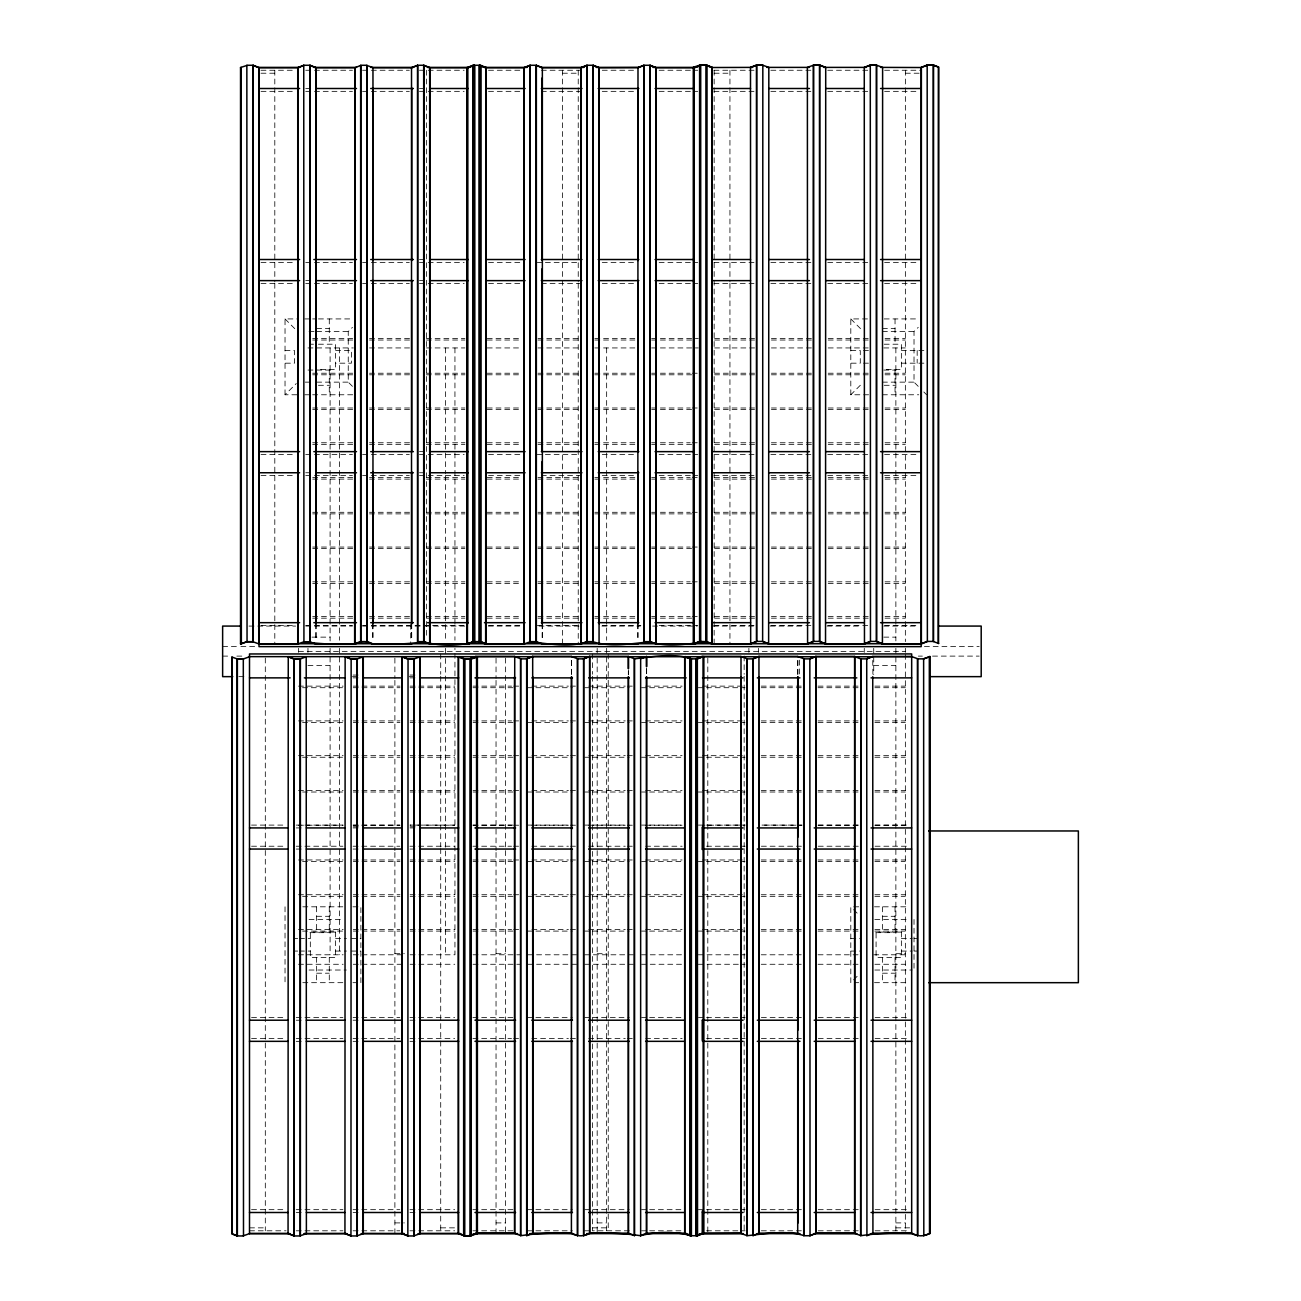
<?xml version="1.0" encoding="UTF-8"?>
<svg xmlns="http://www.w3.org/2000/svg" width="1301" height="1301" viewBox="0 0 1301 1301"><rect width="100%" height="100%" fill="white"/><g stroke="black" fill="none" stroke-linecap="round" stroke-linejoin="round"><path stroke-width="0.75" stroke-dasharray="5 3.75" d="M296.888 394.772L285.033 394.772L296.27 383.535M352.457 386.348L348.245 382.136L348.245 331.56L352.457 327.348M868.58 394.772L850.805 394.772L862.043 383.535M918.23 386.348L914.018 382.136L914.018 331.56L918.23 327.348M853.602 979.864L859.229 974.238M260.981 70.254L295.555 70.254M305.719 70.254L352.441 70.254M362.589 70.254L409.311 70.254M419.459 70.254L464.148 70.254M488.525 70.254L521.018 70.254M541.33 70.254L579.937 70.254M602.265 70.254L636.807 70.254M659.152 70.254L697.743 70.254M713.989 70.254L754.613 70.254M770.859 70.254L811.482 70.254M827.729 70.254L868.352 70.254M884.615 70.254L921.173 70.254M260.981 73.214L274.804 73.214M562.422 73.214L578.229 73.214M714.151 73.214L729.942 73.214M905.366 73.214L921.173 73.214M305.719 88.501L313.85 88.501M419.459 88.501L427.59 88.501M261.029 91.346L295.555 91.346M305.719 91.346L352.441 91.346M362.589 91.346L409.311 91.346M419.459 91.346L464.148 91.346M488.525 91.346L521.018 91.346M541.33 91.346L579.937 91.346M602.265 91.346L636.807 91.346M659.152 91.346L697.743 91.346M713.989 91.346L754.613 91.346M770.859 91.346L811.482 91.346M827.729 91.346L868.352 91.346M884.615 91.346L919.14 91.346M419.459 259.517L427.59 259.517M261.029 262.379L295.555 262.379M305.719 262.379L352.441 262.379M362.589 262.379L409.311 262.379M419.459 262.379L464.148 262.379M488.525 262.379L521.018 262.379M537.28 262.379L543.363 262.379M545.395 262.379L579.937 262.379M602.265 262.379L636.807 262.379M659.152 262.379L697.743 262.379M713.989 262.379L754.613 262.379M770.859 262.379L811.482 262.379M827.729 262.379L868.352 262.379M884.615 262.379L919.14 262.379M305.719 280.626L313.85 280.626M419.459 280.626L427.59 280.626M261.029 283.472L295.555 283.472M305.719 283.472L352.441 283.472M362.589 283.472L409.311 283.472M419.459 283.472L464.148 283.472M488.525 283.472L521.018 283.472M541.33 283.472L579.937 283.472M602.265 283.472L636.807 283.472M659.152 283.472L697.743 283.472M713.989 283.472L754.613 283.472M770.859 283.472L811.482 283.472M827.729 283.472L868.352 283.472M884.615 283.472L919.14 283.472M285.033 394.772L285.033 318.924L296.888 318.924M304.776 318.924L310.711 318.924M312.679 318.924L316.631 318.924M318.436 318.924L352.978 318.924M850.805 394.772L850.805 318.924L868.58 318.924M884.208 318.924L918.75 318.924M316.631 328.405L329.283 328.405M882.403 328.405L895.039 328.405M309.053 331.56L314.744 331.56M316.631 331.56L348.245 331.56M882.403 331.56L914.018 331.56M312.695 338.455L353.287 338.455M369.533 338.455L410.124 338.455M426.354 338.455L464.912 338.455M487.241 338.455L521.75 338.455M537.98 338.455L578.571 338.455M594.817 338.455L635.408 338.455M651.638 338.455L698.328 338.455M714.558 338.455L755.149 338.455M771.395 338.455L811.987 338.455M828.217 338.455L868.808 338.455M885.054 338.455L905.35 338.455M312.695 340.033L353.287 340.033M369.533 340.033L410.124 340.033M426.354 340.033L464.912 340.033M487.241 340.033L521.75 340.033M537.98 340.033L578.571 340.033M594.817 340.033L635.408 340.033M651.638 340.033L694.262 340.033M714.558 340.033L755.149 340.033M771.395 340.033L811.987 340.033M828.217 340.033L868.808 340.033M885.054 340.033L905.35 340.033M310.321 344.212L313.476 344.212M318.436 344.212L335.593 344.212L335.593 369.5L316.631 369.5M884.208 344.212L901.365 344.212L901.365 369.5L882.403 369.5M307.963 347.936L353.287 347.936M369.533 347.936L410.124 347.936M426.354 347.936L464.912 347.936M487.241 347.936L521.75 347.936M537.98 347.936L578.571 347.936M594.817 347.936L635.408 347.936M651.638 347.936L698.328 347.936M714.558 347.936L755.149 347.936M771.395 347.936L811.987 347.936M828.217 347.936L868.808 347.936M883.802 347.936L905.35 347.936M285.033 350.522L294.514 350.522L294.514 363.174L285.033 363.174M335.593 350.522L351.4 350.522L351.4 363.174L335.593 363.174M850.805 350.522L860.286 350.522L860.286 363.174L850.805 363.174M863.441 350.522L868.857 350.522M901.365 350.522L924.751 350.522M863.441 363.174L868.857 363.174M901.365 363.174L924.751 363.174M307.963 370.053L330.096 370.053M883.802 370.053L895.869 370.053M312.695 373.224L353.287 373.224M369.533 373.224L410.124 373.224M426.354 373.224L464.912 373.224M487.241 373.224L521.75 373.224M537.98 373.224L578.571 373.224M594.817 373.224L635.408 373.224M651.638 373.224L690.213 373.224M692.23 373.224L698.328 373.224M714.558 373.224L755.149 373.224M771.395 373.224L811.987 373.224M828.217 373.224L868.808 373.224M885.054 373.224L905.35 373.224M312.695 374.802L353.287 374.802M369.533 374.802L410.124 374.802M426.354 374.802L464.912 374.802M487.241 374.802L521.75 374.802M537.98 374.802L578.571 374.802M594.817 374.802L635.408 374.802M651.638 374.802L694.262 374.802M714.558 374.802L755.149 374.802M771.395 374.802L811.987 374.802M828.217 374.802L868.808 374.802M885.054 374.802L905.35 374.802M305.263 382.136L310.939 382.136M316.631 382.136L348.245 382.136M882.403 382.136L914.018 382.136M318.436 385.291L329.283 385.291M884.208 385.291L895.039 385.291M304.776 394.772L310.711 394.772M312.679 394.772L352.978 394.772M882.403 394.772L918.75 394.772M312.695 407.994L353.287 407.994M369.533 407.994L410.124 407.994M426.354 407.994L464.912 407.994M487.241 407.994L521.75 407.994M537.98 407.994L578.571 407.994M594.817 407.994L635.408 407.994M651.638 407.994L690.213 407.994M692.23 407.994L698.328 407.994M714.558 407.994L755.149 407.994M771.395 407.994L811.987 407.994M828.217 407.994L868.808 407.994M885.054 407.994L905.35 407.994M312.695 409.571L353.287 409.571M369.533 409.571L410.124 409.571M426.354 409.571L464.912 409.571M487.241 409.571L521.75 409.571M537.98 409.571L578.571 409.571M594.817 409.571L635.408 409.571M651.638 409.571L694.262 409.571M714.558 409.571L755.149 409.571M771.395 409.571L811.987 409.571M828.217 409.571L868.808 409.571M885.054 409.571L905.35 409.571M312.695 442.763L353.287 442.763M369.533 442.763L410.124 442.763M426.354 442.763L464.912 442.763M487.241 442.763L521.75 442.763M537.98 442.763L578.571 442.763M594.817 442.763L635.408 442.763M651.638 442.763L690.213 442.763M692.23 442.763L698.328 442.763M714.558 442.763L755.149 442.763M771.395 442.763L811.987 442.763M828.217 442.763L868.808 442.763M885.054 442.763L905.35 442.763M312.695 444.34L353.287 444.34M369.533 444.34L410.124 444.34M426.354 444.34L464.912 444.34M487.241 444.34L521.75 444.34M537.98 444.34L578.571 444.34M594.817 444.34L635.408 444.34M651.638 444.34L694.262 444.34M714.558 444.34L755.149 444.34M771.395 444.34L811.987 444.34M828.217 444.34L868.808 444.34M885.054 444.34L905.35 444.34M419.459 451.642L427.59 451.642M261.029 454.504L295.555 454.504M305.719 454.504L352.441 454.504M362.589 454.504L409.311 454.504M419.459 454.504L464.148 454.504M488.525 454.504L521.018 454.504M537.28 454.504L543.363 454.504M545.395 454.504L579.937 454.504M602.265 454.504L636.807 454.504M659.152 454.504L697.743 454.504M713.989 454.504L754.613 454.504M770.859 454.504L811.482 454.504M827.729 454.504L868.352 454.504M884.615 454.504L919.14 454.504M305.719 472.751L313.85 472.751M419.459 472.751L427.59 472.751M261.029 475.597L295.555 475.597M305.719 475.597L352.441 475.597M362.589 475.597L409.311 475.597M419.459 475.597L464.148 475.597M488.525 475.597L521.018 475.597M541.33 475.597L579.937 475.597M602.265 475.597L636.807 475.597M659.152 475.597L697.743 475.597M713.989 475.597L754.613 475.597M770.859 475.597L811.482 475.597M827.729 475.597L868.352 475.597M884.615 475.597L919.14 475.597M312.695 477.516L353.287 477.516M369.533 477.516L410.124 477.516M426.354 477.516L464.912 477.516M487.241 477.516L521.75 477.516M537.98 477.516L578.571 477.516M594.817 477.516L635.408 477.516M651.638 477.516L690.213 477.516M692.23 477.516L698.328 477.516M714.558 477.516L755.149 477.516M771.395 477.516L811.987 477.516M828.217 477.516L868.808 477.516M885.054 477.516L905.35 477.516M312.695 479.11L353.287 479.11M369.533 479.11L410.124 479.11M426.354 479.11L464.912 479.11M487.241 479.11L521.75 479.11M537.98 479.11L578.571 479.11M594.817 479.11L635.408 479.11M651.638 479.11L694.262 479.11M714.558 479.11L755.149 479.11M771.395 479.11L811.987 479.11M828.217 479.11L868.808 479.11M885.054 479.11L905.35 479.11M312.695 512.285L353.287 512.285M369.533 512.285L410.124 512.285M426.354 512.285L464.912 512.285M487.241 512.285L521.75 512.285M537.98 512.285L578.571 512.285M594.817 512.285L635.408 512.285M651.638 512.285L690.213 512.285M692.23 512.285L698.328 512.285M714.558 512.285L755.149 512.285M771.395 512.285L811.987 512.285M828.217 512.285L868.808 512.285M885.054 512.285L905.35 512.285M312.695 513.879L353.287 513.879M369.533 513.879L410.124 513.879M426.354 513.879L464.912 513.879M487.241 513.879L521.75 513.879M537.98 513.879L578.571 513.879M594.817 513.879L635.408 513.879M651.638 513.879L694.262 513.879M714.558 513.879L755.149 513.879M771.395 513.879L811.987 513.879M828.217 513.879L868.808 513.879M885.054 513.879L905.35 513.879M312.695 547.054L353.287 547.054M369.533 547.054L410.124 547.054M426.354 547.054L464.912 547.054M487.241 547.054L521.75 547.054M537.98 547.054L578.571 547.054M594.817 547.054L635.408 547.054M651.638 547.054L690.213 547.054M692.23 547.054L698.328 547.054M714.558 547.054L755.149 547.054M771.395 547.054L811.987 547.054M828.217 547.054L868.808 547.054M885.054 547.054L905.35 547.054M312.695 548.632L353.287 548.632M369.533 548.632L410.124 548.632M426.354 548.632L464.912 548.632M487.241 548.632L521.75 548.632M537.98 548.632L578.571 548.632M594.817 548.632L635.408 548.632M651.638 548.632L694.262 548.632M714.558 548.632L755.149 548.632M771.395 548.632L811.987 548.632M828.217 548.632L868.808 548.632M885.054 548.632L905.35 548.632M312.695 581.823L353.287 581.823M369.533 581.823L410.124 581.823M426.354 581.823L464.912 581.823M487.241 581.823L521.75 581.823M537.98 581.823L578.571 581.823M594.817 581.823L635.408 581.823M651.638 581.823L690.213 581.823M692.23 581.823L698.328 581.823M714.558 581.823L755.149 581.823M771.395 581.823L811.987 581.823M828.217 581.823L868.808 581.823M885.054 581.823L905.35 581.823M312.695 583.401L353.287 583.401M369.533 583.401L410.124 583.401M426.354 583.401L464.912 583.401M487.241 583.401L521.75 583.401M537.98 583.401L578.571 583.401M594.817 583.401L635.408 583.401M651.638 583.401L694.262 583.401M714.558 583.401L755.149 583.401M771.395 583.401L811.987 583.401M828.217 583.401L868.808 583.401M885.054 583.401L905.35 583.401M312.695 616.593L353.287 616.593M369.533 616.593L410.124 616.593M426.354 616.593L464.912 616.593M487.241 616.593L521.75 616.593M537.98 616.593L578.571 616.593M594.817 616.593L635.408 616.593M651.638 616.593L690.213 616.593M692.23 616.593L698.328 616.593M714.558 616.593L755.149 616.593M771.395 616.593L811.987 616.593M828.217 616.593L868.808 616.593M885.054 616.593L905.35 616.593M312.695 618.17L353.287 618.17M369.533 618.17L410.124 618.17M426.354 618.17L464.912 618.17M487.241 618.17L521.75 618.17M537.98 618.17L578.571 618.17M594.817 618.17L635.408 618.17M651.638 618.17L694.262 618.17M714.558 618.17L755.149 618.17M771.395 618.17L811.987 618.17M828.217 618.17L868.808 618.17M885.054 618.17L905.35 618.17M261.029 625.521L295.555 625.521M305.719 625.521L352.441 625.521M362.589 625.521L464.148 625.521M488.525 625.521L521.018 625.521M537.28 625.521L579.937 625.521M602.265 625.521L640.873 625.521M659.152 625.521L697.743 625.521M713.989 625.521L754.613 625.521M770.859 625.521L811.482 625.521M827.729 625.521L868.352 625.521M884.615 625.521L919.14 625.521M248.995 626.074L295.652 626.074M305.784 626.074L352.441 626.074M362.589 626.074L431.542 626.074M433.575 626.074L466.018 626.074M488.33 626.074L522.807 626.074M539.037 626.074L579.612 626.074M601.924 626.074L640.45 626.074M652.63 626.074L697.238 626.074M713.468 626.074L754.043 626.074M770.257 626.074L804.75 626.074M827.062 626.074L861.538 626.074M883.851 626.074L918.327 626.074M311.996 637.132L330.096 637.132M883.802 637.132L895.869 637.132M222.634 646.63L238.864 646.63M240.88 646.63L257.11 646.63M924.409 646.63L979.181 646.63M298.482 651.362L905.35 651.362M222.634 656.111L228.716 656.111M236.831 656.111L242.913 656.111M918.327 656.111L922.376 656.111M932.524 656.111L979.181 656.111M307.963 665.592L330.096 665.592M873.735 665.592L895.869 665.592M353.091 675.056L361.206 675.056M409.961 675.056L418.093 675.056M238.864 676.65L246.962 676.65M352.441 676.65L360.556 676.65M409.23 676.65L417.345 676.65M353.091 677.87L361.206 677.87M409.961 677.87L418.093 677.87M298.482 686.131L343.139 686.131M353.287 686.131L399.976 686.131M410.124 686.131L454.765 686.131M473.044 686.131L511.602 686.131M513.635 686.131L519.717 686.131M531.898 686.131L568.423 686.131M570.456 686.131L576.554 686.131M588.719 686.131L625.261 686.131M627.293 686.131L633.376 686.131M645.556 686.131L682.082 686.131M702.377 686.131L745.001 686.131M761.248 686.131L801.839 686.131M818.069 686.131L858.66 686.131M874.906 686.131L905.35 686.131M302.548 687.709L343.139 687.709M353.287 687.709L399.976 687.709M410.124 687.709L454.765 687.709M473.044 687.709L515.651 687.709M527.832 687.709L533.93 687.709M535.947 687.709L572.489 687.709M584.669 687.709L590.752 687.709M592.784 687.709L629.31 687.709M641.491 687.709L647.589 687.709M649.606 687.709L682.082 687.709M698.328 687.709L704.41 687.709M706.443 687.709L745.001 687.709M761.248 687.709L801.839 687.709M818.069 687.709L858.66 687.709M874.906 687.709L905.35 687.709M298.482 720.9L343.139 720.9M353.287 720.9L399.976 720.9M410.124 720.9L454.765 720.9M473.044 720.9L511.602 720.9M513.635 720.9L519.717 720.9M531.898 720.9L568.423 720.9M570.456 720.9L576.554 720.9M588.719 720.9L625.261 720.9M627.293 720.9L633.376 720.9M645.556 720.9L682.082 720.9M702.377 720.9L745.001 720.9M761.248 720.9L801.839 720.9M818.069 720.9L858.66 720.9M874.906 720.9L905.35 720.9M302.548 722.478L343.139 722.478M353.287 722.478L399.976 722.478M410.124 722.478L454.765 722.478M473.044 722.478L515.651 722.478M527.832 722.478L533.93 722.478M535.947 722.478L572.489 722.478M584.669 722.478L590.752 722.478M592.784 722.478L629.31 722.478M641.491 722.478L647.589 722.478M649.606 722.478L682.082 722.478M698.328 722.478L704.41 722.478M706.443 722.478L745.001 722.478M761.248 722.478L801.839 722.478M818.069 722.478L858.66 722.478M874.906 722.478L905.35 722.478M298.482 755.67L343.139 755.67M353.287 755.67L399.976 755.67M410.124 755.67L454.765 755.67M473.044 755.67L511.602 755.67M513.635 755.67L519.717 755.67M531.898 755.67L568.423 755.67M570.456 755.67L576.554 755.67M588.719 755.67L625.261 755.67M627.293 755.67L633.376 755.67M645.556 755.67L682.082 755.67M702.377 755.67L745.001 755.67M761.248 755.67L801.839 755.67M818.069 755.67L858.66 755.67M874.906 755.67L905.35 755.67M302.548 757.247L343.139 757.247M353.287 757.247L399.976 757.247M410.124 757.247L454.765 757.247M473.044 757.247L515.651 757.247M527.832 757.247L533.93 757.247M535.947 757.247L572.489 757.247M584.669 757.247L590.752 757.247M592.784 757.247L629.31 757.247M641.491 757.247L647.589 757.247M649.606 757.247L682.082 757.247M698.328 757.247L704.41 757.247M706.443 757.247L745.001 757.247M761.248 757.247L801.839 757.247M818.069 757.247L858.66 757.247M874.906 757.247L905.35 757.247M298.482 790.439L343.139 790.439M353.287 790.439L399.976 790.439M410.124 790.439L454.765 790.439M473.044 790.439L511.602 790.439M513.635 790.439L519.717 790.439M531.898 790.439L568.423 790.439M570.456 790.439L576.554 790.439M588.719 790.439L625.261 790.439M627.293 790.439L633.376 790.439M645.556 790.439L682.082 790.439M702.377 790.439L745.001 790.439M761.248 790.439L801.839 790.439M818.069 790.439L858.66 790.439M874.906 790.439L905.35 790.439M302.548 792.016L343.139 792.016M353.287 792.016L399.976 792.016M410.124 792.016L454.765 792.016M473.044 792.016L515.651 792.016M527.832 792.016L533.93 792.016M535.947 792.016L572.489 792.016M584.669 792.016L590.752 792.016M592.784 792.016L629.31 792.016M641.491 792.016L647.589 792.016M649.606 792.016L682.082 792.016M698.328 792.016L704.41 792.016M706.443 792.016L745.001 792.016M761.248 792.016L801.839 792.016M818.069 792.016L858.66 792.016M874.906 792.016L905.35 792.016M251.532 825.094L286.057 825.094M296.221 825.094L342.927 825.094M353.091 825.094L399.814 825.094M472.93 825.094L515.586 825.094M527.767 825.094L533.865 825.094M535.898 825.094L572.456 825.094M584.637 825.094L590.735 825.094M592.768 825.094L629.326 825.094M641.523 825.094L647.605 825.094M649.638 825.094L682.147 825.094M698.393 825.094L704.491 825.094M706.524 825.094L745.115 825.094L702.377 825.208M801.985 825.094L761.361 825.094L801.839 825.208M818.231 825.094L858.855 825.094M875.101 825.094L909.643 825.094M298.482 825.208L343.139 825.208M353.287 825.208L399.976 825.208M473.044 825.208L511.602 825.208M513.635 825.208L519.717 825.208M531.898 825.208L568.423 825.208M570.456 825.208L576.554 825.208M588.719 825.208L625.261 825.208M627.293 825.208L633.376 825.208M645.556 825.208L682.082 825.208M818.069 825.208L858.66 825.208M874.906 825.208L905.35 825.208M353.287 826.785L361.402 826.785M410.124 826.785L418.239 826.785M296.221 827.924L304.336 827.924M353.091 827.924L361.206 827.924M409.961 827.924L418.093 827.924M251.532 846.219L286.057 846.219M296.221 846.219L342.927 846.219M353.091 846.219L399.814 846.219M409.961 846.219L454.651 846.219M472.93 846.219L511.521 846.219M513.553 846.219L519.652 846.219M531.833 846.219L568.391 846.219M570.423 846.219L576.522 846.219M588.702 846.219L625.277 846.219M627.293 846.219L633.392 846.219M645.589 846.219L682.147 846.219M706.524 846.219L745.115 846.219M761.361 846.219L801.985 846.219M818.231 846.219L858.855 846.219M875.101 846.219L909.643 846.219M296.221 849.049L304.336 849.049M353.091 849.049L361.206 849.049M409.961 849.049L418.093 849.049M298.482 859.977L343.139 859.977M353.287 859.977L399.976 859.977M410.124 859.977L454.765 859.977M473.044 859.977L511.602 859.977M513.635 859.977L519.717 859.977M531.898 859.977L568.423 859.977M570.456 859.977L576.554 859.977M588.719 859.977L625.261 859.977M627.293 859.977L633.376 859.977M645.556 859.977L682.082 859.977M702.377 859.977L745.001 859.977M761.248 859.977L801.839 859.977M818.069 859.977L858.66 859.977M874.906 859.977L905.35 859.977M302.548 861.555L343.139 861.555M353.287 861.555L399.976 861.555M410.124 861.555L454.765 861.555M473.044 861.555L515.651 861.555M527.832 861.555L533.93 861.555M535.947 861.555L572.489 861.555M584.669 861.555L590.752 861.555M592.784 861.555L629.31 861.555M641.491 861.555L647.589 861.555M649.606 861.555L682.082 861.555M698.328 861.555L704.41 861.555M706.443 861.555L745.001 861.555M761.248 861.555L801.839 861.555M818.069 861.555L858.66 861.555M874.906 861.555L905.35 861.555M298.482 894.73L343.139 894.73M353.287 894.73L399.976 894.73M410.124 894.73L454.765 894.73M473.044 894.73L511.602 894.73M513.635 894.73L519.717 894.73M531.898 894.73L568.423 894.73M570.456 894.73L576.554 894.73M588.719 894.73L625.261 894.73M627.293 894.73L633.376 894.73M645.556 894.73L682.082 894.73M702.377 894.73L745.001 894.73M761.248 894.73L801.839 894.73M818.069 894.73L858.66 894.73M874.906 894.73L905.35 894.73M302.548 896.324L343.139 896.324M353.287 896.324L399.976 896.324M410.124 896.324L454.765 896.324M473.044 896.324L515.651 896.324M527.832 896.324L533.93 896.324M535.947 896.324L572.489 896.324M584.669 896.324L590.752 896.324M592.784 896.324L629.31 896.324M641.491 896.324L647.589 896.324M649.606 896.324L682.082 896.324M698.328 896.324L704.41 896.324M706.443 896.324L745.001 896.324M761.248 896.324L801.839 896.324M818.069 896.324L858.66 896.324M874.906 896.324L905.35 896.324M302.808 906.813L343.106 906.813M352.978 906.813L360.881 906.813L360.881 982.678L352.978 982.678M858.693 906.813L850.805 906.813L850.805 982.678L858.693 982.678M874.5 906.813L908.879 906.813M316.631 916.294L329.283 916.294M882.403 916.294L895.039 916.294M309.053 919.465L342.553 919.465M874.825 919.465L908.326 919.465M298.482 929.499L343.139 929.499M353.287 929.499L399.976 929.499M410.124 929.499L454.765 929.499M473.044 929.499L511.602 929.499M513.635 929.499L519.717 929.499M531.898 929.499L568.423 929.499M570.456 929.499L576.554 929.499M588.719 929.499L625.261 929.499M627.293 929.499L633.376 929.499M645.556 929.499L682.082 929.499M702.377 929.499L745.001 929.499M761.248 929.499L801.839 929.499M818.069 929.499L858.66 929.499M874.906 929.499L905.35 929.499M302.548 931.093L343.139 931.093M353.287 931.093L399.976 931.093M410.124 931.093L454.765 931.093M473.044 931.093L515.651 931.093M527.832 931.093L533.93 931.093M535.947 931.093L572.489 931.093M584.669 931.093L590.752 931.093M592.784 931.093L629.31 931.093M641.491 931.093L647.589 931.093M649.606 931.093L682.082 931.093M698.328 931.093L704.41 931.093M706.443 931.093L745.001 931.093M761.248 931.093L801.839 931.093M818.069 931.093L858.66 931.093M874.906 931.093L905.35 931.093M309.98 932.671L330.096 932.671M875.752 932.671L895.869 932.671M294.514 938.428L297.669 938.428M299.474 938.428L310.321 938.428M335.593 938.428L346.44 938.428M351.4 938.428L360.881 938.428M850.805 938.428L860.286 938.428M901.365 938.428L912.212 938.428M914.018 938.428L917.172 938.428M294.514 951.064L297.669 951.064M299.474 951.064L310.321 951.064M335.593 951.064L346.44 951.064M351.4 951.064L360.881 951.064M850.805 951.064L860.286 951.064M901.365 951.064L912.212 951.064M914.018 951.064L917.172 951.064M394.886 953.698L404.367 953.698M496.039 953.698L505.52 953.698M597.175 953.698L606.656 953.698M895.869 953.698L905.35 953.698M298.482 954.788L343.139 954.788M353.287 954.788L404.367 954.788M410.124 954.788L454.943 954.788L454.943 648.321M473.044 954.788L519.717 954.788M527.832 954.788L576.554 954.788M584.669 954.788L633.376 954.788M641.491 954.788L682.082 954.788M698.328 954.788L745.001 954.788M761.248 954.788L801.839 954.788M818.069 954.788L858.66 954.788M873.735 954.788L905.35 954.788M298.482 964.269L343.139 964.269M353.287 964.269L404.367 964.269M410.124 964.269L454.765 964.269M473.044 964.269L519.717 964.269M527.832 964.269L576.554 964.269M584.669 964.269L633.376 964.269M641.491 964.269L682.082 964.269M698.328 964.269L745.001 964.269M761.248 964.269L801.839 964.269M818.069 964.269L858.66 964.269M874.906 964.269L905.35 964.269M309.053 970.026L346.342 970.026M874.825 970.026L912.115 970.026M316.631 973.197L329.283 973.197M882.403 973.197L895.039 973.197M302.808 982.678L343.106 982.678M874.5 982.678L908.879 982.678M251.532 1017.382L286.057 1017.382M296.221 1017.382L342.927 1017.382M353.091 1017.382L399.814 1017.382M409.961 1017.382L454.651 1017.382M472.93 1017.382L515.586 1017.382M527.767 1017.382L533.865 1017.382M535.898 1017.382L572.456 1017.382M584.637 1017.382L590.735 1017.382M592.768 1017.382L629.326 1017.382M641.523 1017.382L647.605 1017.382M649.638 1017.382L682.147 1017.382M698.393 1017.382L704.491 1017.382M706.524 1017.382L745.115 1017.382M761.361 1017.382L801.985 1017.382M818.231 1017.382L858.855 1017.382M875.101 1017.382L909.643 1017.382M296.221 1020.212L304.336 1020.212M353.091 1020.212L361.206 1020.212M409.961 1020.212L418.093 1020.212M251.532 1038.507L286.057 1038.507M296.221 1038.507L342.927 1038.507M353.091 1038.507L399.814 1038.507M409.961 1038.507L454.651 1038.507M472.93 1038.507L511.521 1038.507M513.553 1038.507L519.652 1038.507M531.833 1038.507L568.391 1038.507M570.423 1038.507L576.522 1038.507M588.702 1038.507L625.277 1038.507M627.293 1038.507L633.392 1038.507M645.589 1038.507L682.147 1038.507M706.524 1038.507L745.115 1038.507M761.361 1038.507L801.985 1038.507M818.231 1038.507L858.855 1038.507M875.101 1038.507L909.643 1038.507M296.221 1041.337L304.336 1041.337M353.091 1041.337L361.206 1041.337M409.961 1041.337L418.093 1041.337M251.532 1209.67L286.057 1209.67M296.221 1209.67L342.927 1209.67M353.091 1209.67L399.814 1209.67M409.961 1209.67L454.651 1209.67M472.93 1209.67L515.586 1209.67M527.767 1209.67L533.865 1209.67M535.898 1209.67L572.456 1209.67M584.637 1209.67L590.735 1209.67M592.768 1209.67L629.326 1209.67M641.523 1209.67L647.605 1209.67M649.638 1209.67L682.147 1209.67M698.393 1209.67L704.491 1209.67M706.524 1209.67L745.115 1209.67M761.361 1209.67L801.985 1209.67M818.231 1209.67L858.855 1209.67M875.101 1209.67L909.643 1209.67M296.221 1212.499L304.336 1212.499M353.091 1212.499L361.206 1212.499M409.961 1212.499L418.093 1212.499M394.886 1222.907L404.367 1222.907M496.039 1222.907L505.52 1222.907M597.175 1222.907L606.656 1222.907M895.869 1222.907L905.35 1222.907M249.499 1227.851L265.306 1227.851M440.714 1227.851L454.553 1227.851M592.443 1227.851L608.234 1227.851M895.869 1227.851L909.692 1227.851M249.499 1230.795L286.057 1230.795M296.221 1230.795L342.927 1230.795M353.091 1230.795L399.814 1230.795M409.961 1230.795L454.651 1230.795M472.93 1230.795L515.586 1230.795M527.767 1230.795L533.865 1230.795M535.898 1230.795L572.456 1230.795M584.637 1230.795L590.735 1230.795M629.326 1230.795L592.443 1230.795L592.443 848.626M641.523 1230.795L647.605 1230.795M649.638 1230.795L682.147 1230.795M706.524 1230.795L745.115 1230.795M761.361 1230.795L801.985 1230.795M818.231 1230.795L858.855 1230.795M875.101 1230.795L909.692 1230.795M850.805 318.924L862.043 330.161M923.84 391.975L926.654 394.772M285.033 318.924L296.27 330.161M853.602 909.627L859.229 915.237M917.172 350.522L917.172 363.174M914.018 919.465L914.018 970.026M905.366 70.254L905.35 641.604M905.35 648.321L905.35 652.37M905.35 654.403L905.35 1233.592M895.869 347.936L895.869 640.938M895.869 648.321L895.869 1233.592M895.039 318.924L895.039 344.212M895.039 369.5L895.039 394.772M895.039 906.813L895.039 932.101M895.039 957.39L895.039 982.678M882.403 906.813L882.403 932.101M882.403 957.39L882.403 982.678M873.735 648.321L873.735 674.699M872.743 660.469L872.922 674.812M864.254 648.321L864.254 652.37M799.465 660.16L799.465 674.341M797.887 660.469L797.887 674.682M797.708 660.599L797.708 674.812M758.369 648.321L758.369 652.37M748.888 648.321L748.888 652.37M744.156 655.964L744.156 674.243M744.156 676.26L744.156 846.902M744.156 848.626L744.156 1230.795M729.942 70.254L729.942 281.91M729.942 283.342L729.942 644.597M714.151 70.254L714.151 644.597M707.809 658.127L707.809 1231.803M646.646 668.714L646.646 674.812M646.451 668.6L646.451 674.682M637.994 623.83L637.994 640.059M637.815 623.716L637.815 639.946M628.497 670.617L628.497 674.682M628.318 670.747L628.318 674.812M608.234 653.964L608.234 1230.795M606.656 347.936L606.656 640.206M606.656 648.321L606.656 1233.592M597.175 648.321L597.175 656.436M597.175 658.127L597.175 1233.592M592.443 653.931L592.443 674.243M592.443 676.26L592.443 846.902M578.229 70.254L578.229 281.91M578.229 283.342L578.229 644.597M571.611 660.469L571.611 674.682M571.415 660.599L571.415 674.812M562.422 70.254L562.422 644.597M542.354 623.716L542.354 639.946M542.159 623.83L542.159 640.059M505.52 658.127L505.52 1233.592M496.039 658.127L496.039 678.39M496.039 680.39L496.039 850.626M496.039 852.48L496.039 1233.592M454.943 347.936L454.943 640.206M445.462 347.936L445.462 473.775M445.462 475.808L445.462 640.206M445.462 648.321L445.462 656.436M445.462 658.469L445.462 954.788M440.714 653.931L440.714 674.243M440.714 676.26L440.714 846.902M440.714 848.626L440.714 1230.795M426.517 70.254L426.517 638.515M411.718 623.83L411.718 640.059M411.523 623.716L411.523 639.946M410.709 624.301L410.709 644.597M394.886 658.127L394.886 678.39M394.886 680.39L394.886 850.626M394.886 852.48L394.886 1233.592M372.964 623.716L372.964 639.946M372.769 623.83L372.769 640.059M339.577 347.936L339.577 640.206M339.577 648.321L339.577 954.788M330.096 347.936L330.096 640.938M330.096 648.321L330.096 954.788M329.283 318.924L329.283 344.212M329.283 369.5L329.283 394.772M329.283 906.813L329.283 932.101M329.283 957.39L329.283 982.678M316.631 906.813L316.631 932.101M316.631 957.39L316.631 982.678M316.078 623.716L316.078 639.946M315.883 623.83L315.883 640.059M307.963 648.321L307.963 652.37M298.482 648.321L298.482 652.37M285.033 906.813L285.033 982.678M274.804 70.254L274.804 281.91M274.804 283.342L274.804 644.597M265.306 657.997L265.306 1230.795M454.651 825.094L409.961 825.094L454.765 825.208M335.593 932.101L310.321 932.101L310.321 957.39L335.593 957.39L335.593 932.101M901.365 932.101L876.077 932.101L876.077 957.39L901.365 957.39L901.365 932.101"/><path stroke-width="1.5" d="M240.539 643.995L240.539 67.506L247.044 65.408M316.078 623.716L316.078 67.636L310.061 65.278L303.751 65.278L297.734 67.636L297.734 643.995L259.175 643.995L252.979 641.783L247.044 641.783L240.539 643.881M252.979 641.783L252.979 65.408L258.997 67.75L297.929 67.75L303.93 65.408M474.426 65.278L474.426 641.653L468.425 643.995L429.867 643.995L429.867 67.636L423.85 65.278L417.54 65.278L411.523 67.636L411.523 623.716M480.752 641.653L480.752 65.278L473.141 65.278L467.449 67.506L467.449 643.881L473.141 641.653L480.752 641.653L485.956 643.686L485.956 67.327L480.557 65.408L480.557 641.783L485.956 643.686M469.921 67.05L474.621 65.408L474.621 641.783C458.911 646.207 439.364 646.207 423.671 641.783C407.067 644.255 390.089 644.499 372.964 643.995C367.272 640.742 360.328 640.742 354.636 643.995C337.414 644.613 320.388 644.141 303.751 641.653M542.354 623.716L542.354 67.636L536.354 65.278L530.027 65.278L524.027 67.636L524.027 643.995L485.468 643.995L479.272 641.783L479.272 65.408L483.777 67.164M485.273 67.75L524.205 67.75L530.223 65.408L530.223 641.783L524.027 643.995M599.241 623.716L599.241 67.636L593.24 65.278L586.914 65.278L580.913 67.636L580.913 643.995L542.354 643.995L536.354 641.653L530.027 641.653L530.027 65.278M536.158 641.783L536.158 65.408L542.159 67.75L581.108 67.75L587.109 65.408L587.109 641.783C568.944 647.849 548.648 643.653 530.223 641.783M696.198 67.05L700.702 65.278L700.702 641.653L694.701 643.995L656.143 643.995L656.143 67.636L650.142 65.278L643.816 65.278L637.815 67.636L599.062 67.75L593.045 65.408L593.045 641.783C611.324 647.508 631.44 643.54 649.947 641.783C668.112 647.849 688.408 643.653 706.833 641.783L707.028 65.278L699.792 65.18L693.287 67.278L693.287 643.767M696.393 67.164L700.897 65.408M825.533 67.522L819.516 65.18L813.58 65.18L813.58 641.539L807.579 643.897L768.631 643.897L762.63 641.539L762.825 65.05L756.499 65.05L750.498 67.392L750.677 643.897L711.745 643.897L705.744 641.539L705.923 65.05L699.596 65.05L699.596 641.426L693.921 643.653L693.921 67.278M750.677 67.522L756.694 65.18L762.63 65.18L768.826 67.392L768.631 643.897M813.58 65.18L807.384 67.392L807.579 643.897M882.615 643.767L876.598 641.426L876.598 65.05L870.288 65.05L864.271 67.392L864.466 643.897L825.533 643.897L819.516 641.539L819.516 65.18M864.466 67.522L870.467 65.18L876.419 65.18L882.615 67.392L882.42 643.897L921.368 643.897L927.369 641.539L927.174 65.05L933.5 65.05L938.704 67.083L938.395 643.54L938.395 67.164L933.305 65.18L927.369 65.18L921.368 67.522L880.549 67.392M299.62 67.392L258.997 67.392L258.997 646.63L921.173 646.63L921.173 67.392L927.174 65.05M241.157 643.881L246.848 641.653L253.175 641.653L253.175 65.278L246.848 65.278L247.044 641.783M297.734 643.995L303.93 641.783L309.882 641.783L315.883 644.125L354.831 644.125L360.832 641.783L366.768 641.783L372.769 644.125L411.718 644.125M467.628 643.995L473.32 641.783L480.557 641.783M580.913 643.995L586.914 641.653L593.24 641.653L593.24 65.278M750.498 643.767L756.499 641.426L762.825 641.426L768.826 643.767M750.677 643.897L756.694 641.539L756.694 65.18M807.384 643.767L813.385 641.426L819.711 641.426L825.712 643.767M864.271 643.767L870.288 641.426L876.598 641.426M864.466 643.897L870.467 641.539L870.288 65.05M243.303 658.973L243.498 1235.95L237.172 1235.95L231.952 1233.933L231.952 657.07L237.367 658.973L243.303 658.973L249.499 656.761M288.058 656.761L294.059 659.087L300.385 659.087L300.385 1235.95L294.059 1235.95L288.058 1233.624L288.253 656.631L294.254 658.973L300.189 658.973L306.385 656.761M357.092 658.973L363.288 656.761L363.288 1233.624L357.092 1235.82L357.092 658.973L351.14 658.973L345.139 656.631L344.944 1233.624L350.961 1235.95L357.271 1235.95L357.271 659.087L350.961 659.087L344.944 656.761M413.978 658.973L420.174 656.761L420.174 1233.624L413.978 1235.82L413.978 658.973L408.042 658.973L402.042 656.631L402.042 1233.494L408.042 1235.82M469.775 658.745L475.776 656.403L514.724 656.403L514.724 1233.267L475.776 1233.267M475.971 656.533L469.97 658.859L469.97 1235.722L463.644 1235.722L463.644 658.859L470.881 658.973L476.556 656.761L476.556 1233.624M471.06 659.087L471.06 1235.95L464.75 1235.95L458.424 1233.69L458.424 656.842C464.424 660.144 471.401 659.656 477.386 656.875L477.386 1233.738M571.611 656.403L532.678 656.403L526.661 658.745L526.661 1235.592L532.678 1233.267L571.611 1233.267L577.611 1235.592L577.611 658.745L571.415 656.533M685.204 656.533L691.205 658.859L691.205 1235.722C675.609 1231.331 656.241 1231.331 640.645 1235.722C623.992 1233.25 606.982 1232.779 589.76 1233.381C584.051 1236.617 577.124 1236.617 571.415 1233.381C554.193 1232.779 537.183 1233.25 520.53 1235.722L520.53 658.859L526.856 658.859L532.857 656.533M628.497 668.6L628.497 656.403L589.564 656.403L583.564 658.745L583.564 1235.592L589.564 1233.267L628.497 1233.267L634.514 1235.592L634.514 658.745L628.318 656.533L628.318 668.714M577.433 1235.722L577.433 658.859L583.742 658.859L589.76 656.533L589.76 1233.381M640.45 1235.592L646.451 1233.267L685.399 1233.267L691.4 1235.592L691.4 658.745C673.154 652.777 652.842 656.712 634.319 658.859L634.319 1235.722M702.247 656.533L696.246 658.859L696.246 1235.722L700.751 1233.966M703.223 656.647L697.531 658.859L689.92 658.859L689.92 1235.722L697.531 1235.722L703.223 1233.511L703.028 656.533L697.336 658.745L697.531 1235.722M797.887 656.403L758.955 656.403L752.937 658.745L752.937 1235.592L758.955 1233.267L797.887 1233.267M797.708 656.533L803.904 658.745L803.904 1235.592C785.511 1229.835 765.362 1233.917 746.807 1235.722L746.807 658.859L753.133 658.859L759.134 656.533M809.84 1235.592L815.841 1233.267L854.79 1233.267L854.79 656.403L815.841 656.403L809.84 658.745L810.035 1235.722L803.709 1235.722L803.709 658.859L810.035 658.859L816.036 656.533L816.036 1233.381L810.035 1235.722M872.922 656.533L866.921 658.859L860.595 658.859L854.594 656.533L854.594 1233.381L860.79 1235.592L860.79 658.745L860.595 1235.722C877.248 1233.25 894.259 1232.779 911.481 1233.381C917.075 1236.519 923.889 1236.682 929.499 1233.511L929.321 656.533L930.134 656.533L930.134 1233.511L923.629 1235.592M930.134 656.647L923.629 658.745L923.808 1235.722M929.499 656.647L923.808 658.859L917.498 658.859L917.498 1235.722M243.303 1235.82L249.499 1233.624L290.123 1233.624M469.775 1235.592L474.28 1233.852M469.97 1235.722L474.458 1233.966M700.556 1233.852L696.051 1235.592L696.051 658.745L702.052 656.403L741.001 656.403L741.001 1233.267L702.052 1233.267M697.336 1235.592L703.028 1233.381M866.726 1235.592L872.743 1233.267L911.676 1233.267L917.677 1235.592L917.677 658.745L911.481 656.533M485.956 67.327L485.647 643.767M711.923 67.392L711.923 643.767L711.923 67.392L705.923 65.05M231.952 657.07L232.261 1233.852L237.367 1235.82L237.367 658.973M458.424 656.842L458.424 1233.69M684.716 656.842L684.716 1233.69L684.716 656.842L690.115 658.745L690.115 1235.592L684.716 1233.69M825.533 643.897L825.712 67.392L819.711 65.05L813.385 65.05L813.385 641.426M313.85 67.392L356.49 67.392M370.72 67.392L413.376 67.392M427.59 67.392L468.214 67.392M484.46 67.392L527.116 67.392M541.33 67.392L583.986 67.392M596.183 67.392L638.84 67.392M653.053 67.392L695.71 67.392M752.58 67.392L711.745 67.522L711.745 643.897M766.793 67.392L809.45 67.392M823.679 67.392L866.336 67.392M240.539 67.636L241.352 67.636M309.882 641.783L309.882 65.408L315.883 67.75L354.831 67.75L360.832 65.408L360.832 641.783M372.769 67.75L411.718 67.75L417.719 65.408L417.719 641.783M423.671 641.783L423.671 65.408L429.672 67.75L468.604 67.75M649.947 641.783L649.947 65.408L655.948 67.75L694.897 67.75M258.997 88.501L299.62 88.501M315.867 88.501L356.49 88.501M370.72 88.501L413.376 88.501M429.623 88.501L468.214 88.501M486.493 88.501L525.084 88.501M541.33 88.501L581.954 88.501M598.216 88.501L638.84 88.501M655.086 88.501L693.677 88.501M711.956 88.501L750.547 88.501M768.826 88.501L809.45 88.501M825.712 88.501L864.303 88.501M880.549 88.501L921.173 88.501M258.997 259.517L299.62 259.517M313.85 259.517L356.49 259.517M370.72 259.517L413.376 259.517M429.623 259.517L468.214 259.517M486.493 259.517L525.084 259.517M541.33 259.517L581.954 259.517M598.216 259.517L638.84 259.517M655.086 259.517L693.677 259.517M711.956 259.517L750.547 259.517M768.826 259.517L809.45 259.517M825.712 259.517L864.303 259.517M880.549 259.517L921.173 259.517M258.997 280.626L299.62 280.626M315.867 280.626L356.49 280.626M370.72 280.626L413.376 280.626M429.623 280.626L468.214 280.626M486.493 280.626L525.084 280.626M541.33 280.626L581.954 280.626M598.216 280.626L638.84 280.626M655.086 280.626L693.677 280.626M711.956 280.626L750.547 280.626M768.826 280.626L809.45 280.626M825.712 280.626L864.303 280.626M880.549 280.626L921.173 280.626M258.997 451.642L299.62 451.642M313.85 451.642L356.49 451.642M370.72 451.642L413.376 451.642M429.623 451.642L468.214 451.642M486.493 451.642L525.084 451.642M541.33 451.642L581.954 451.642M598.216 451.642L638.84 451.642M655.086 451.642L693.677 451.642M711.956 451.642L750.547 451.642M768.826 451.642L809.45 451.642M825.712 451.642L864.303 451.642M880.549 451.642L921.173 451.642M258.997 472.751L299.62 472.751M315.867 472.751L356.49 472.751M370.72 472.751L413.376 472.751M429.623 472.751L468.214 472.751M486.493 472.751L525.084 472.751M541.33 472.751L581.954 472.751M598.216 472.751L638.84 472.751M655.086 472.751L693.677 472.751M711.956 472.751L750.547 472.751M768.826 472.751L809.45 472.751M825.712 472.751L864.303 472.751M880.549 472.751L921.173 472.751M258.997 622.675L299.62 622.675M313.85 622.675L356.49 622.675M370.72 622.675L413.376 622.675M427.59 622.675L468.214 622.675M484.46 622.675L525.084 622.675M541.33 622.675L581.954 622.675M598.216 622.675L638.84 622.675M655.086 622.675L693.677 622.675M711.956 622.675L750.547 622.675M768.826 622.675L809.45 622.675M825.712 622.675L864.303 622.675M880.549 622.675L921.173 622.675M240.88 626.074L222.634 626.074L222.634 676.65L232.765 676.65M938.606 626.074L981.198 626.074L981.198 676.65L930.491 676.65M429.867 643.995L423.85 641.653L417.54 641.653L417.54 65.278M656.143 643.995L650.142 641.653L643.816 641.653L643.816 65.278M699.596 641.426L707.028 641.653M587.109 641.783L593.045 641.783M258.997 643.767L921.173 643.767L927.174 641.426L933.5 641.426L933.5 65.05M258.997 644.125L297.929 644.125L297.929 67.75M485.273 644.125L524.205 644.125L524.205 67.75M637.994 644.125L599.062 644.125L599.062 67.75M911.676 656.403L872.743 656.403L866.726 658.745L866.921 1235.722M249.304 656.631L911.676 656.761M243.498 659.087L237.172 659.087L237.172 1235.95M249.499 677.87L290.123 677.87M304.336 677.87L344.96 677.87M363.239 677.87L401.83 677.87M420.125 677.87L458.716 677.87M474.963 677.87L515.586 677.87M531.833 677.87L572.456 677.87M588.702 677.87L629.326 677.87M645.589 677.87L686.212 677.87M702.459 677.87L743.082 677.87M757.296 677.87L799.952 677.87M814.166 677.87L856.822 677.87M871.036 677.87L911.676 677.87M249.499 827.924L288.09 827.924M306.369 827.924L344.96 827.924M363.239 827.924L401.83 827.924M420.125 827.924L458.716 827.924M474.963 827.924L515.586 827.924M531.833 827.924L572.456 827.924M588.702 827.924L629.326 827.924M645.589 827.924L684.18 827.924M702.459 827.924L743.082 827.924M757.296 827.924L797.92 827.924M814.166 827.924L854.79 827.924M871.036 827.924L911.676 827.924M928.67 830.965L1078.366 830.965L1078.366 982.678L928.67 982.678M249.499 849.049L288.09 849.049M306.369 849.049L344.96 849.049M363.239 849.049L401.83 849.049M420.125 849.049L458.716 849.049M474.963 849.049L515.586 849.049M531.833 849.049L572.456 849.049M588.702 849.049L629.326 849.049M645.589 849.049L684.18 849.049M702.459 849.049L743.082 849.049M757.296 849.049L799.952 849.049M814.166 849.049L854.79 849.049M871.036 849.049L911.676 849.049M249.499 1020.212L288.09 1020.212M306.369 1020.212L344.96 1020.212M363.239 1020.212L401.83 1020.212M420.125 1020.212L458.716 1020.212M474.963 1020.212L515.586 1020.212M531.833 1020.212L572.456 1020.212M588.702 1020.212L629.326 1020.212M645.589 1020.212L684.18 1020.212M702.459 1020.212L743.082 1020.212M757.296 1020.212L797.92 1020.212M814.166 1020.212L854.79 1020.212M871.036 1020.212L911.676 1020.212M249.499 1041.337L288.09 1041.337M306.369 1041.337L344.96 1041.337M363.239 1041.337L401.83 1041.337M420.125 1041.337L458.716 1041.337M474.963 1041.337L515.586 1041.337M531.833 1041.337L572.456 1041.337M588.702 1041.337L629.326 1041.337M645.589 1041.337L684.18 1041.337M702.459 1041.337L743.082 1041.337M757.296 1041.337L799.952 1041.337M814.166 1041.337L854.79 1041.337M871.036 1041.337L911.676 1041.337M249.499 1212.499L288.09 1212.499M306.369 1212.499L344.96 1212.499M363.239 1212.499L401.83 1212.499M420.125 1212.499L458.716 1212.499M474.963 1212.499L515.586 1212.499M531.833 1212.499L572.456 1212.499M588.702 1212.499L629.326 1212.499M645.589 1212.499L684.18 1212.499M702.459 1212.499L743.082 1212.499M757.296 1212.499L797.92 1212.499M814.166 1212.499L854.79 1212.499M871.036 1212.499L911.676 1212.499M249.304 1233.494L288.253 1233.494L294.254 1235.82L294.254 658.973M304.174 1233.592L345.139 1233.494L351.14 1235.82M404.367 1233.592L363.093 1233.494L363.093 656.631M475.971 1233.381L514.529 1233.381L520.725 1235.592L520.725 658.745L514.529 656.533M702.117 1233.592L740.806 1233.381L747.002 1235.592L747.002 658.745L740.806 656.533M816.036 1233.381L854.594 1233.381M304.336 1233.624L346.993 1233.624M361.206 1233.624L403.863 1233.624M418.093 1233.624L460.749 1233.624M474.963 1233.624L517.619 1233.624M529.8 1233.624L572.456 1233.624M586.67 1233.624L629.326 1233.624M645.589 1233.624L686.212 1233.624M702.459 1233.624L743.082 1233.624M757.296 1233.624L799.952 1233.624M814.166 1233.624L856.822 1233.624M871.036 1233.624L911.676 1233.624L911.676 653.931L249.499 653.964L249.499 1233.624M407.847 1235.95L414.173 1235.95L414.173 659.087L407.847 659.087L401.846 656.761L401.846 1233.624L407.847 1235.95L408.042 658.973M458.928 656.631L464.929 658.973L464.75 1235.95M464.929 1235.82L458.928 1233.494L419.979 1233.494L419.979 656.631M707.028 65.278L712.232 67.327M705.744 65.18L710.232 66.936M485.468 67.636L479.451 65.278L479.451 641.653M253.175 65.278L259.175 67.636L259.175 643.995M938.704 643.458L933.305 641.539L933.305 65.18M882.42 643.897L876.419 641.539L876.419 65.18M705.923 641.426L712.232 643.686M921.368 67.522L921.368 643.897M872.743 676.715L872.922 1233.381M819.711 65.05L819.711 641.426M815.841 656.403L815.841 1233.267M797.887 676.715L797.887 837.177M797.887 849.374L797.887 1030.148M797.887 1040.296L797.887 1223.103M797.708 676.845L797.708 1233.381M759.134 676.845L759.134 1233.381L758.955 656.403M756.499 65.05L756.499 641.426M753.133 658.859L753.133 1235.722M740.806 676.845L740.806 1233.381M703.857 656.533L703.857 1233.511M702.247 827.143L702.247 849.488M702.247 1020.114L702.247 1040.426M702.247 1211.052L702.247 1233.381M699.792 65.18L699.792 641.539L694.1 643.767L694.1 67.392M655.948 67.75L655.948 644.125M650.142 65.278L650.142 641.653M646.646 666.681L646.646 656.533L640.645 658.859L640.645 1235.722M646.646 676.845L646.646 1233.381M646.451 656.403L646.451 666.567M646.451 676.715L646.451 1233.267M643.995 641.783L643.995 65.408L637.994 67.75L637.815 623.716M637.994 88.045L637.994 260.558M637.994 280.853L637.994 451.333M637.994 471.629L637.994 623.83M628.497 676.715L628.497 1233.267M628.318 676.845L628.318 1233.381M589.564 656.403L589.564 1233.267M586.914 65.278L586.914 641.653M583.742 658.859L583.742 1235.722M581.108 67.75L581.108 644.125M571.611 676.715L571.611 829.062M571.611 849.374L571.611 1019.984M571.611 1040.296L571.611 1212.955M571.415 676.845L571.415 1233.381M542.159 77.897L542.159 260.558M542.159 268.673L542.159 451.333M542.159 461.481L542.159 623.83M536.354 65.278L536.354 641.653M532.857 676.845L532.857 1233.381M532.678 656.403L532.678 1233.267M526.856 658.859L526.856 1235.722M514.529 676.845L514.529 1233.381M476.751 656.875L476.751 1233.738L470.881 1235.82L470.881 658.973M473.32 641.783L473.32 65.408L467.628 67.636L467.628 623.716M473.141 65.278L473.141 641.653M466.815 67.506L466.815 643.995M463.823 658.745L463.823 1235.592M429.672 67.75L429.672 644.125M423.85 65.278L423.85 641.653M411.718 88.045L411.718 260.558M411.718 280.853L411.718 451.333M411.718 471.629L411.718 623.83M372.964 623.716L372.964 67.636L366.768 65.408L366.768 641.783M372.769 88.045L372.769 260.558M372.769 280.853L372.769 451.333M372.769 471.629L372.769 623.83M366.963 641.653L366.963 65.278L360.637 65.278L360.637 641.653M354.831 644.125L354.831 67.75L354.636 643.995M351.14 658.973L350.961 1235.95M315.883 67.75L315.883 623.83M310.061 65.278L310.061 641.653M306.207 656.631L306.385 1233.624L300.189 1235.82L300.189 658.973M303.751 65.278L303.93 641.783M294.059 659.087L294.059 1235.95M241.157 67.506L241.352 643.995"/></g></svg>
